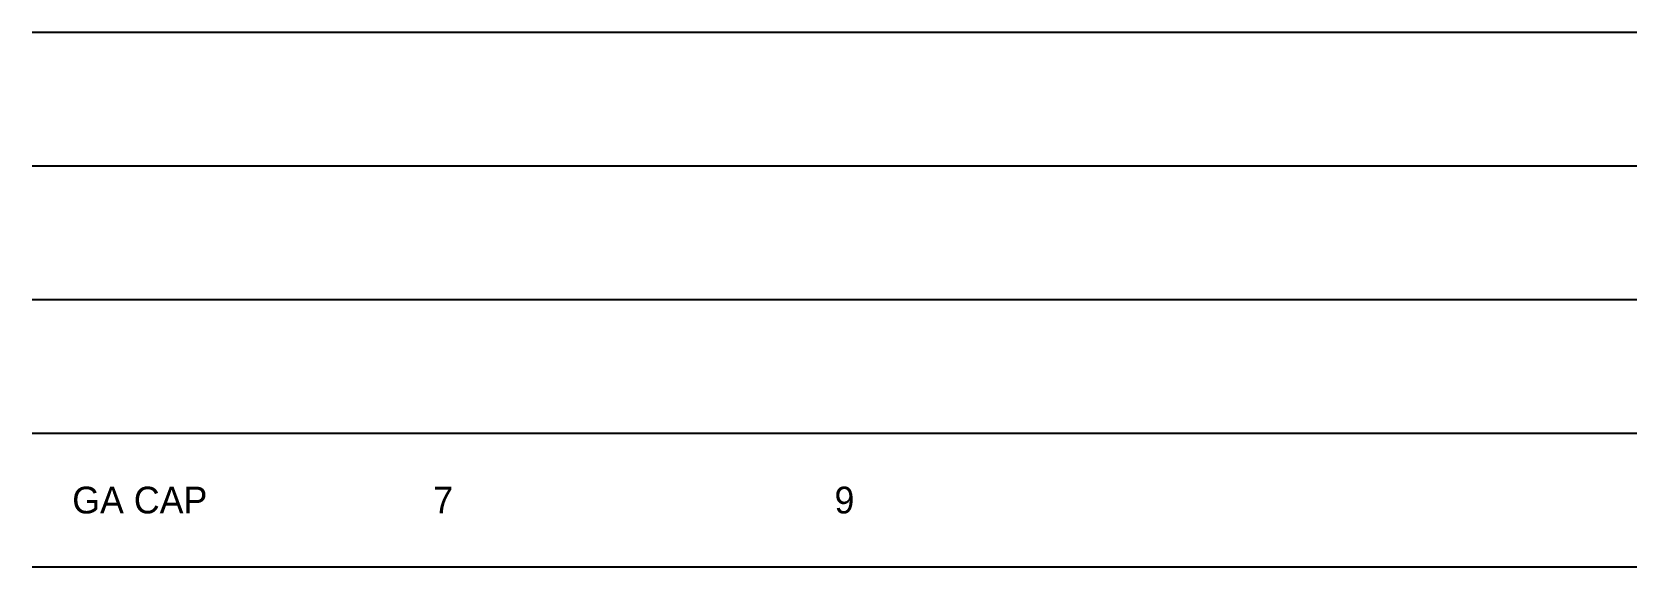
# Model space of a CAD drawing. Header units: metres. Extents: x 0 to 12, y 0 to 4.
import ezdxf

# ---------------------------------------------------------------- set-up
doc = ezdxf.new("R2010")
doc.units = ezdxf.units.M

# ---------------------------------------------------------------- blocks, each defined once
blk = doc.blocks.new('CAP')

msp = doc.modelspace()

# ---------------------------------------------------------------- linework, layer by layer
for p, q in [((0, 4), (12, 4)), ((0, 3), (12, 3)), ((0, 2), (12, 2)), ((0, 1), (12, 1)), ((0, 0), (12, 0))]:
    msp.add_line(p, q)

# ---------------------------------------------------------------- block references
ref = msp.add_blockref('CAP', (3, 0.4))
ref.add_attrib('S1', '7', (3, 0.4), dxfattribs={"height": 0.2})
ref.add_attrib('S2', '9', (6, 0.4), dxfattribs={"height": 0.2})

# ---------------------------------------------------------------- texts
msp.add_text('GA CAP', height=0.2).set_placement((0.3, 0.4))

doc.saveas('drawing.dxf')
